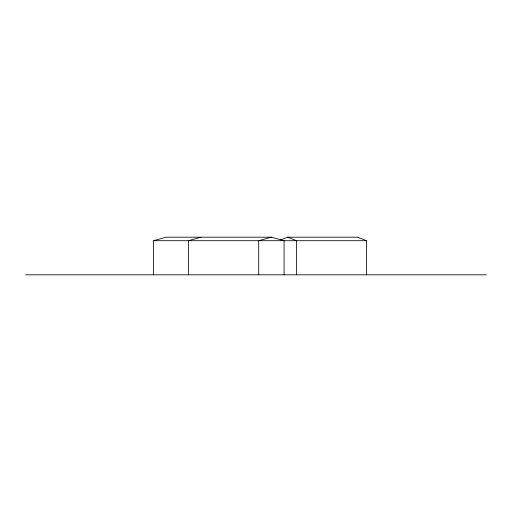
<?xml version="1.0" encoding="UTF-8"?>
<svg xmlns="http://www.w3.org/2000/svg" width="512" height="512" viewBox="0 0 512 512"><rect width="100%" height="100%" fill="white"/><g stroke="black" fill="none" stroke-linecap="round" stroke-linejoin="round"><path stroke-width="0.77" d="M280.723 239.898L287.616 237.184L357.568 237.184L366.528 240.71L366.528 274.816M153.466 274.816L153.466 240.71L166.15 237.184L271.392 237.184L284.077 240.71L284.077 274.816M201.082 237.184L188.39 240.71L188.39 274.816M271.392 237.184L258.707 240.71L258.707 274.816M153.466 240.71L366.528 240.71M25.6 274.816L486.4 274.816M287.616 237.184L296.576 240.71L296.576 274.816"/></g></svg>
